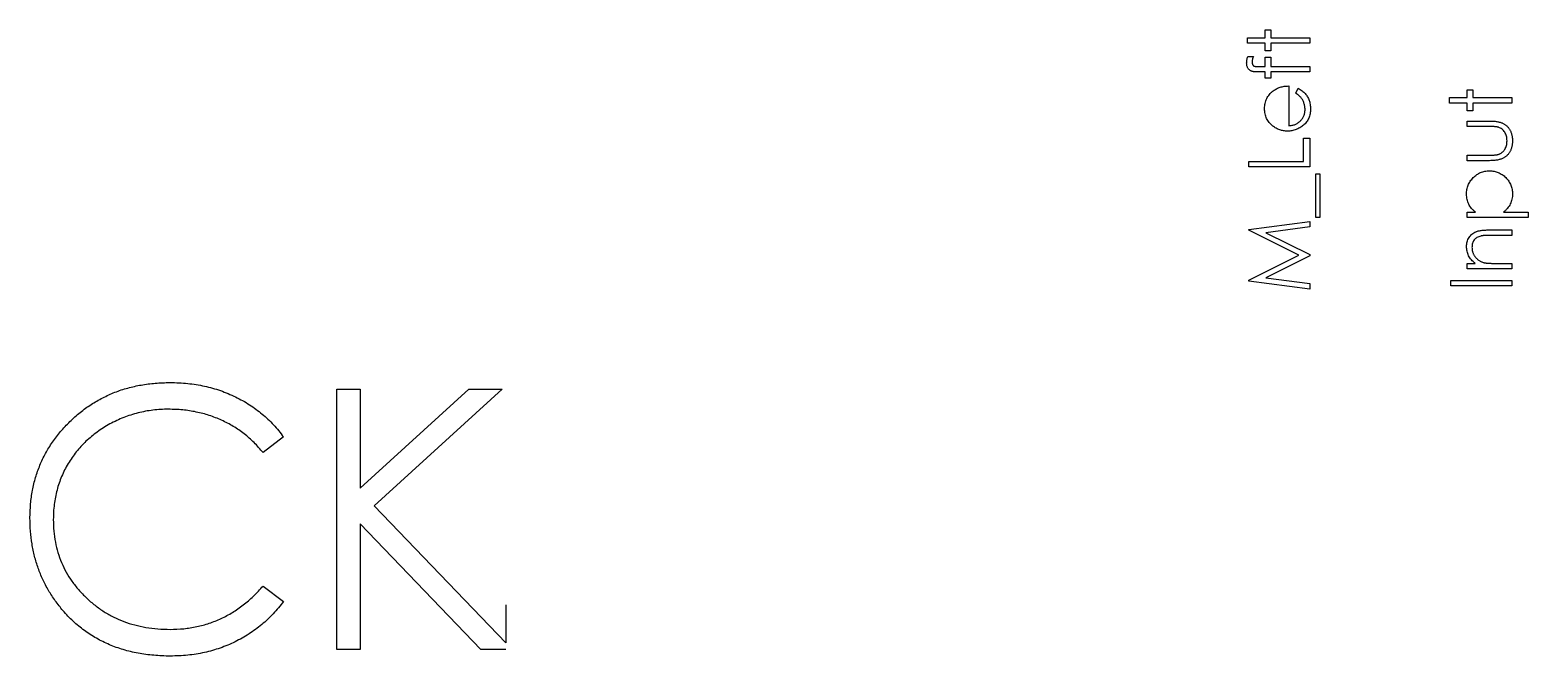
# Model space of a CAD drawing. Header units: millimetres. Extents: x -216 to 166, y 2 to 391.
# Drawn here: x -26.9 to 59.4, y 3.7 to 39.8 of the extents above; entities that cross this region are included whole.
import ezdxf

# ---------------------------------------------------------------- set-up
doc = ezdxf.new("R2010")
doc.units = ezdxf.units.MM

msp = doc.modelspace()

# ---------------------------------------------------------------- linework, layer by layer
at = {"color": 7, "linetype": 'Continuous', "lineweight": 25}
for p, q in [((44.285, 39.395), (44.285, 39.843)), ((44.285, 39.843), (44.599, 39.843)), ((44.599, 39.843), (44.599, 39.395)), ((43.253, 39.081), (43.253, 39.395)), ((43.253, 39.395), (44.285, 39.395)), ((44.285, 39.081), (43.253, 39.081)), ((44.285, 38.632), (44.285, 39.081)), ((44.599, 39.395), (46.843, 39.395)), ((46.843, 39.081), (44.599, 39.081)), ((44.599, 39.081), (44.599, 38.632)), ((46.843, 39.395), (46.843, 39.081)), ((43.274, 38.318), (43.601, 38.318)), ((44.599, 38.632), (44.285, 38.632)), ((44.285, 37.737), (44.285, 38.273)), ((44.285, 38.273), (44.599, 38.273)), ((44.599, 38.273), (44.599, 37.736)), ((44.285, 37.42), (43.876, 37.42)), ((43.93, 37.737), (44.285, 37.737)), ((44.285, 37.061), (44.285, 37.42)), ((44.599, 37.736), (46.843, 37.734)), ((46.843, 37.42), (44.599, 37.42)), ((44.599, 37.42), (44.599, 37.061)), ((46.843, 37.734), (46.843, 37.42)), ((44.599, 37.061), (44.285, 37.061)), ((45.631, 36.613), (45.631, 34.324)), ((46.035, 36.199), (46.181, 36.478)), ((55.928, 35.94), (55.928, 36.388)), ((55.928, 36.388), (56.242, 36.388)), ((56.242, 36.388), (56.242, 35.94)), ((54.896, 35.625), (54.896, 35.94)), ((54.896, 35.94), (55.928, 35.94)), ((55.928, 35.625), (54.896, 35.625)), ((55.928, 35.177), (55.928, 35.625)), ((56.242, 35.94), (58.486, 35.94)), ((58.486, 35.625), (56.242, 35.625)), ((56.242, 35.625), (56.242, 35.177)), ((58.486, 35.94), (58.486, 35.625)), ((56.242, 35.177), (55.928, 35.177)), ((55.928, 34.279), (55.928, 34.593)), ((55.928, 34.593), (57.173, 34.593)), ((57.115, 34.279), (55.928, 34.279)), ((46.484, 32.26), (46.484, 33.606)), ((46.484, 33.606), (46.843, 33.606)), ((46.843, 33.606), (46.843, 31.946)), ((43.343, 31.946), (43.343, 32.26)), ((43.343, 32.26), (46.484, 32.26)), ((55.928, 32.305), (55.928, 32.619)), ((55.928, 32.619), (57.115, 32.619)), ((57.15, 32.305), (55.928, 32.305)), ((46.843, 31.946), (43.343, 31.946)), ((47.202, 29.029), (47.202, 31.542)), ((47.202, 31.542), (47.426, 31.542)), ((47.426, 31.542), (47.426, 29.029)), ((43.343, 28.34), (46.843, 28.805)), ((46.843, 28.805), (46.843, 28.489)), ((47.426, 29.029), (47.202, 29.029)), ((55.928, 29.029), (55.928, 29.343)), ((55.928, 29.343), (56.401, 29.343)), ((59.428, 29.029), (55.928, 29.029)), ((58.022, 29.343), (59.428, 29.343)), ((59.428, 29.343), (59.428, 29.029)), ((43.343, 28.294), (43.343, 28.34)), ((46.214, 26.853), (43.343, 28.294)), ((46.843, 28.489), (44.324, 28.154)), ((44.324, 28.154), (46.843, 26.891)), ((57.18, 28.311), (58.486, 28.311)), ((58.486, 27.997), (57.283, 27.997)), ((58.486, 28.311), (58.486, 27.997)), ((43.343, 25.408), (46.214, 26.853)), ((46.843, 26.82), (44.319, 25.552)), ((46.843, 26.891), (46.843, 26.82)), ((55.928, 26.068), (55.928, 26.382)), ((55.928, 26.382), (56.39, 26.382)), ((58.486, 26.068), (55.928, 26.068)), ((57.561, 26.382), (58.486, 26.382)), ((58.486, 26.382), (58.486, 26.068)), ((43.343, 25.363), (43.343, 25.408)), ((46.843, 24.901), (43.343, 25.363)), ((44.319, 25.552), (46.843, 25.217)), ((46.843, 25.217), (46.843, 24.901)), ((54.986, 25.081), (54.986, 25.395)), ((54.986, 25.395), (58.486, 25.395)), ((58.486, 25.081), (54.986, 25.081)), ((58.486, 25.395), (58.486, 25.081)), ((-9.23, 4.127), (-9.23, 19.127)), ((-9.23, 19.127), (-7.884, 19.127)), ((-7.884, 19.127), (-7.884, 13.415)), ((-7.884, 13.415), (-1.631, 19.127)), ((0.289, 19.127), (-7.082, 12.396)), ((-1.631, 19.127), (0.289, 19.127)), ((-12.307, 16.375), (-13.485, 15.473)), ((-7.082, 12.396), (0.5, 4.508)), ((-0.928, 4.127), (-7.884, 11.366)), ((-7.884, 11.366), (-7.884, 4.127)), ((-13.485, 7.781), (-12.307, 6.889)), ((0.5, 6.7), (0.5, 4.508)), ((-7.884, 4.127), (-9.23, 4.127)), ((0.5, 4.127), (-0.928, 4.127))]:
    msp.add_line(p, q, dxfattribs=at)
for points, knots in [([(43.208, 37.935), (43.209, 37.963), (43.211, 38.022), (43.225, 38.114), (43.245, 38.214), (43.264, 38.282), (43.274, 38.318)], [0, 0, 0, 0, 0.21621, 0.454159, 0.714962, 1, 1, 1, 1]), ([(43.601, 38.318), (43.589, 38.288), (43.566, 38.232), (43.541, 38.148), (43.525, 38.072), (43.523, 38.023), (43.522, 37.999)], [0, 0, 0, 0, 0.291371, 0.553028, 0.789011, 1, 1, 1, 1]), ([(43.522, 37.999), (43.523, 37.984), (43.524, 37.953), (43.53, 37.91), (43.544, 37.871), (43.561, 37.836), (43.582, 37.807), (43.603, 37.782), (43.628, 37.764), (43.65, 37.754), (43.671, 37.748), (43.692, 37.746), (43.719, 37.742), (43.751, 37.741), (43.788, 37.738), (43.831, 37.738), (43.878, 37.736), (43.912, 37.736), (43.93, 37.737)], [0, 0, 0, 0, 0.082, 0.158724, 0.229424, 0.29772, 0.360776, 0.416988, 0.468546, 0.516675, 0.544534, 0.58151, 0.628334, 0.684652, 0.749506, 0.822818, 0.907151, 1, 1, 1, 1]), ([(43.876, 37.42), (43.853, 37.42), (43.81, 37.42), (43.747, 37.424), (43.689, 37.427), (43.636, 37.433), (43.589, 37.439), (43.546, 37.448), (43.508, 37.458), (43.465, 37.474), (43.417, 37.499), (43.365, 37.538), (43.319, 37.586), (43.279, 37.641), (43.248, 37.706), (43.224, 37.776), (43.211, 37.854), (43.209, 37.907), (43.208, 37.935)], [0, 0, 0, 0, 0.069765, 0.133837, 0.193637, 0.247882, 0.297313, 0.342168, 0.381592, 0.417537, 0.483156, 0.54889, 0.616025, 0.68667, 0.759681, 0.835414, 0.914987, 1, 1, 1, 1]), ([(44.24, 35.304), (44.241, 35.357), (44.244, 35.46), (44.269, 35.61), (44.307, 35.752), (44.364, 35.885), (44.434, 36.011), (44.522, 36.128), (44.625, 36.238), (44.703, 36.302), (44.743, 36.334)], [0, 0, 0, 0, 0.132049, 0.259049, 0.381904, 0.502516, 0.622728, 0.744726, 0.870101, 1, 1, 1, 1]), ([(44.743, 36.334), (44.774, 36.356), (44.834, 36.4), (44.932, 36.456), (45.035, 36.504), (45.144, 36.542), (45.257, 36.573), (45.377, 36.596), (45.502, 36.609), (45.588, 36.611), (45.631, 36.613)], [0, 0, 0, 0, 0.118522, 0.236255, 0.356174, 0.47725, 0.60154, 0.729618, 0.862158, 1, 1, 1, 1]), ([(46.181, 36.478), (46.221, 36.456), (46.298, 36.412), (46.403, 36.338), (46.497, 36.26), (46.579, 36.175), (46.651, 36.086), (46.713, 35.991), (46.767, 35.89), (46.81, 35.784), (46.845, 35.672), (46.87, 35.553), (46.885, 35.427), (46.887, 35.341), (46.887, 35.297)], [0, 0, 0, 0, 0.093384, 0.181689, 0.265546, 0.346039, 0.424597, 0.501912, 0.580013, 0.658291, 0.738533, 0.821867, 0.908787, 1, 1, 1, 1]), ([(46.573, 35.257), (46.573, 35.289), (46.572, 35.351), (46.56, 35.444), (46.541, 35.535), (46.514, 35.624), (46.483, 35.709), (46.445, 35.789), (46.403, 35.862), (46.355, 35.93), (46.296, 35.996), (46.223, 36.062), (46.135, 36.131), (46.07, 36.176), (46.035, 36.199)], [0, 0, 0, 0, 0.082597, 0.163889, 0.245674, 0.327919, 0.408809, 0.485689, 0.559113, 0.630217, 0.705259, 0.79157, 0.88979, 1, 1, 1, 1]), ([(44.717, 34.305), (44.679, 34.336), (44.604, 34.398), (44.507, 34.505), (44.424, 34.618), (44.357, 34.74), (44.304, 34.87), (44.267, 35.008), (44.244, 35.153), (44.241, 35.253), (44.24, 35.304)], [0, 0, 0, 0, 0.128851, 0.253207, 0.374634, 0.495346, 0.616346, 0.739634, 0.866826, 1, 1, 1, 1]), ([(46.887, 35.297), (46.886, 35.247), (46.884, 35.152), (46.865, 35.012), (46.833, 34.881), (46.789, 34.757), (46.732, 34.643), (46.662, 34.536), (46.58, 34.437), (46.485, 34.349), (46.383, 34.27), (46.277, 34.2), (46.167, 34.142), (46.054, 34.094), (45.938, 34.056), (45.819, 34.029), (45.696, 34.014), (45.613, 34.011), (45.571, 34.01)], [0, 0, 0, 0, 0.071578, 0.139628, 0.204795, 0.268132, 0.32981, 0.391297, 0.453429, 0.516546, 0.579625, 0.641112, 0.701287, 0.760489, 0.819934, 0.878921, 0.938983, 1, 1, 1, 1]), ([(45.631, 34.324), (45.665, 34.326), (45.731, 34.329), (45.828, 34.343), (45.92, 34.365), (46.007, 34.396), (46.09, 34.434), (46.169, 34.481), (46.242, 34.536), (46.31, 34.598), (46.371, 34.666), (46.426, 34.739), (46.472, 34.816), (46.509, 34.896), (46.538, 34.981), (46.558, 35.07), (46.571, 35.162), (46.573, 35.225), (46.573, 35.257)], [0, 0, 0, 0, 0.068385, 0.134476, 0.198391, 0.260753, 0.321829, 0.383037, 0.444653, 0.507398, 0.569825, 0.630778, 0.690929, 0.750945, 0.811049, 0.872331, 0.935004, 1, 1, 1, 1]), ([(57.173, 34.593), (57.216, 34.593), (57.298, 34.592), (57.417, 34.587), (57.528, 34.577), (57.632, 34.563), (57.727, 34.546), (57.813, 34.524), (57.892, 34.498), (57.964, 34.469), (58.029, 34.434), (58.09, 34.397), (58.147, 34.355), (58.202, 34.31), (58.252, 34.26), (58.299, 34.207), (58.342, 34.149), (58.381, 34.087), (58.416, 34.022), (58.447, 33.952), (58.473, 33.879), (58.494, 33.801), (58.511, 33.719), (58.523, 33.633), (58.53, 33.544), (58.53, 33.483), (58.531, 33.451)], [0, 0, 0, 0, 0.062217, 0.120709, 0.175567, 0.226556, 0.273743, 0.317339, 0.357879, 0.395473, 0.431138, 0.466151, 0.501072, 0.535484, 0.569994, 0.604816, 0.639941, 0.675791, 0.712081, 0.749315, 0.787578, 0.826765, 0.867814, 0.91015, 0.953934, 1, 1, 1, 1]), ([(45.571, 34.01), (45.531, 34.011), (45.454, 34.013), (45.338, 34.026), (45.226, 34.05), (45.117, 34.082), (45.012, 34.124), (44.91, 34.174), (44.811, 34.235), (44.748, 34.281), (44.717, 34.305)], [0, 0, 0, 0, 0.128045, 0.253768, 0.377428, 0.500551, 0.623296, 0.746578, 0.872348, 1, 1, 1, 1]), ([(57.738, 34.227), (57.724, 34.232), (57.693, 34.241), (57.641, 34.251), (57.578, 34.26), (57.505, 34.267), (57.422, 34.273), (57.328, 34.276), (57.225, 34.279), (57.152, 34.279), (57.115, 34.279)], [0, 0, 0, 0, 0.069693, 0.154074, 0.254591, 0.371465, 0.504755, 0.653494, 0.818953, 1, 1, 1, 1]), ([(58.217, 33.454), (58.215, 33.501), (58.212, 33.592), (58.187, 33.722), (58.146, 33.841), (58.088, 33.948), (58.017, 34.042), (57.934, 34.12), (57.842, 34.185), (57.773, 34.213), (57.738, 34.227)], [0, 0, 0, 0, 0.1446324, 0.279837, 0.4083713, 0.5330429, 0.6535963, 0.7700157, 0.8843395, 1, 1, 1, 1]), ([(58.531, 33.451), (58.53, 33.42), (58.53, 33.359), (58.523, 33.269), (58.511, 33.183), (58.494, 33.102), (58.473, 33.023), (58.447, 32.949), (58.416, 32.879), (58.381, 32.813), (58.342, 32.751), (58.298, 32.693), (58.252, 32.639), (58.201, 32.589), (58.146, 32.543), (58.088, 32.502), (58.026, 32.464), (57.96, 32.429), (57.887, 32.4), (57.807, 32.374), (57.718, 32.353), (57.621, 32.335), (57.515, 32.321), (57.401, 32.312), (57.279, 32.306), (57.194, 32.305), (57.15, 32.305)], [0, 0, 0, 0, 0.045157, 0.088737, 0.130549, 0.17109, 0.210119, 0.247908, 0.284992, 0.321132, 0.356538, 0.391704, 0.426128, 0.460451, 0.494916, 0.529482, 0.564528, 0.600052, 0.637495, 0.678178, 0.722552, 0.770157, 0.82186, 0.877053, 0.936517, 1, 1, 1, 1]), ([(57.713, 32.669), (57.732, 32.676), (57.769, 32.689), (57.824, 32.713), (57.874, 32.743), (57.922, 32.776), (57.967, 32.814), (58.008, 32.856), (58.048, 32.902), (58.094, 32.97), (58.144, 33.062), (58.187, 33.184), (58.212, 33.316), (58.215, 33.407), (58.217, 33.454)], [0, 0, 0, 0, 0.060487, 0.119716, 0.178086, 0.235971, 0.29461, 0.353536, 0.413161, 0.474545, 0.599234, 0.727029, 0.859695, 1, 1, 1, 1]), ([(57.115, 32.619), (57.149, 32.619), (57.216, 32.619), (57.312, 32.621), (57.399, 32.626), (57.478, 32.631), (57.549, 32.638), (57.611, 32.646), (57.665, 32.656), (57.697, 32.665), (57.713, 32.669)], [0, 0, 0, 0, 0.173617, 0.33212, 0.477936, 0.609932, 0.727032, 0.831671, 0.921715, 1, 1, 1, 1]), ([(55.883, 30.377), (55.885, 30.422), (55.887, 30.512), (55.905, 30.644), (55.935, 30.771), (55.978, 30.893), (56.032, 31.01), (56.1, 31.121), (56.178, 31.228), (56.268, 31.328), (56.366, 31.42), (56.471, 31.5), (56.58, 31.569), (56.695, 31.625), (56.814, 31.668), (56.938, 31.699), (57.068, 31.718), (57.156, 31.72), (57.2, 31.722)], [0, 0, 0, 0, 0.065081, 0.128636, 0.190653, 0.252125, 0.313446, 0.375227, 0.438498, 0.503285, 0.56801, 0.630879, 0.692154, 0.752552, 0.813191, 0.873985, 0.936258, 1, 1, 1, 1]), ([(57.2, 31.722), (57.245, 31.72), (57.335, 31.718), (57.466, 31.699), (57.593, 31.669), (57.714, 31.626), (57.83, 31.571), (57.941, 31.503), (58.046, 31.423), (58.144, 31.332), (58.235, 31.233), (58.314, 31.127), (58.381, 31.016), (58.436, 30.9), (58.478, 30.779), (58.508, 30.652), (58.527, 30.521), (58.53, 30.432), (58.531, 30.387)], [0, 0, 0, 0, 0.064921, 0.128034, 0.189574, 0.25058, 0.311733, 0.37325, 0.435763, 0.500346, 0.564949, 0.627528, 0.689157, 0.749865, 0.81076, 0.8723, 0.935413, 1, 1, 1, 1]), ([(56.401, 29.343), (56.359, 29.377), (56.276, 29.442), (56.167, 29.553), (56.077, 29.672), (56.004, 29.798), (55.951, 29.933), (55.911, 30.074), (55.888, 30.223), (55.885, 30.325), (55.883, 30.377)], [0, 0, 0, 0, 0.134924, 0.26303, 0.385707, 0.505717, 0.625137, 0.74612, 0.870524, 1, 1, 1, 1]), ([(58.531, 30.387), (58.529, 30.336), (58.527, 30.236), (58.502, 30.088), (58.462, 29.947), (58.406, 29.813), (58.333, 29.685), (58.245, 29.564), (58.141, 29.448), (58.063, 29.379), (58.022, 29.343)], [0, 0, 0, 0, 0.126833, 0.250437, 0.371271, 0.492148, 0.613426, 0.738014, 0.866141, 1, 1, 1, 1]), ([(55.883, 27.355), (55.885, 27.402), (55.888, 27.495), (55.917, 27.63), (55.961, 27.756), (56.025, 27.872), (56.103, 27.978), (56.195, 28.07), (56.3, 28.146), (56.398, 28.198), (56.484, 28.231), (56.559, 28.253), (56.642, 28.27), (56.733, 28.286), (56.833, 28.297), (56.941, 28.305), (57.057, 28.311), (57.138, 28.311), (57.18, 28.311)], [0, 0, 0, 0, 0.07724, 0.151254, 0.223434, 0.295488, 0.366922, 0.437076, 0.506681, 0.578197, 0.616607, 0.658384, 0.704491, 0.754803, 0.809332, 0.868275, 0.932073, 1, 1, 1, 1]), ([(56.701, 27.96), (56.661, 27.949), (56.585, 27.929), (56.482, 27.878), (56.393, 27.815), (56.321, 27.737), (56.264, 27.646), (56.226, 27.541), (56.201, 27.425), (56.199, 27.343), (56.197, 27.3)], [0, 0, 0, 0, 0.135529, 0.260158, 0.378433, 0.493142, 0.609254, 0.729962, 0.859251, 1, 1, 1, 1]), ([(57.283, 27.997), (57.248, 27.997), (57.181, 27.997), (57.086, 27.995), (57, 27.993), (56.922, 27.989), (56.854, 27.983), (56.795, 27.977), (56.745, 27.97), (56.714, 27.963), (56.701, 27.96)], [0, 0, 0, 0, 0.17885, 0.34211, 0.489827, 0.622057, 0.740079, 0.841482, 0.928908, 1, 1, 1, 1]), ([(56.39, 26.382), (56.348, 26.415), (56.266, 26.48), (56.161, 26.589), (56.072, 26.703), (56.002, 26.823), (55.949, 26.949), (55.911, 27.079), (55.888, 27.216), (55.885, 27.308), (55.883, 27.355)], [0, 0, 0, 0, 0.140984, 0.273154, 0.398955, 0.519903, 0.63809, 0.756575, 0.876853, 1, 1, 1, 1]), ([(56.197, 27.3), (56.198, 27.275), (56.199, 27.225), (56.208, 27.151), (56.223, 27.079), (56.246, 27.009), (56.273, 26.941), (56.306, 26.874), (56.346, 26.811), (56.392, 26.749), (56.442, 26.692), (56.494, 26.639), (56.551, 26.591), (56.61, 26.548), (56.672, 26.511), (56.737, 26.478), (56.804, 26.451), (56.851, 26.437), (56.875, 26.43)], [0, 0, 0, 0, 0.063989, 0.126633, 0.188994, 0.250417, 0.312317, 0.374543, 0.43812, 0.502896, 0.567953, 0.630753, 0.69292, 0.754386, 0.815209, 0.876111, 0.938012, 1, 1, 1, 1]), ([(56.875, 26.43), (56.892, 26.426), (56.93, 26.418), (56.991, 26.408), (57.062, 26.4), (57.143, 26.393), (57.234, 26.389), (57.334, 26.384), (57.444, 26.382), (57.521, 26.382), (57.561, 26.382)], [0, 0, 0, 0, 0.076995, 0.167615, 0.271052, 0.38946, 0.520843, 0.666399, 0.826094, 1, 1, 1, 1]), ([(-26.923, 11.714), (-26.916, 11.984), (-26.903, 12.515), (-26.791, 13.294), (-26.612, 14.04), (-26.358, 14.753), (-26.035, 15.435), (-25.636, 16.081), (-25.166, 16.696), (-24.628, 17.27), (-24.039, 17.796), (-23.408, 18.258), (-22.736, 18.642), (-22.031, 18.964), (-21.287, 19.211), (-20.507, 19.384), (-19.691, 19.491), (-19.134, 19.505), (-18.852, 19.512)], [0, 0, 0, 0, 0.064558, 0.127014, 0.187955, 0.248014, 0.307748, 0.368235, 0.42947, 0.492743, 0.556258, 0.618217, 0.679655, 0.741246, 0.803415, 0.866815, 0.932328, 1, 1, 1, 1]), ([(-18.852, 19.512), (-18.679, 19.51), (-18.338, 19.506), (-17.833, 19.466), (-17.342, 19.399), (-16.864, 19.309), (-16.396, 19.196), (-15.943, 19.05), (-15.501, 18.883), (-15.073, 18.69), (-14.662, 18.474), (-14.268, 18.236), (-13.893, 17.978), (-13.535, 17.701), (-13.2, 17.399), (-12.879, 17.081), (-12.582, 16.738), (-12.399, 16.496), (-12.307, 16.375)], [0, 0, 0, 0, 0.0685475, 0.1356829, 0.201215, 0.2656822, 0.3292668, 0.3923954, 0.4550698, 0.5171269, 0.57879, 0.6397399, 0.7001915, 0.7598062, 0.8196283, 0.8793548, 0.9395116, 1, 1, 1, 1]), ([(-18.936, 17.973), (-19.086, 17.972), (-19.385, 17.968), (-19.83, 17.923), (-20.266, 17.859), (-20.693, 17.764), (-21.111, 17.644), (-21.523, 17.501), (-21.922, 17.324), (-22.315, 17.128), (-22.691, 16.906), (-23.047, 16.665), (-23.382, 16.406), (-23.695, 16.129), (-23.987, 15.835), (-24.256, 15.521), (-24.501, 15.187), (-24.727, 14.838), (-24.929, 14.476), (-25.099, 14.099), (-25.249, 13.713), (-25.367, 13.313), (-25.461, 12.904), (-25.526, 12.483), (-25.571, 12.052), (-25.575, 11.759), (-25.576, 11.612)], [0, 0, 0, 0, 0.043955, 0.087502, 0.130463, 0.172752, 0.215403, 0.25765, 0.300153, 0.343121, 0.385925, 0.427686, 0.468818, 0.509492, 0.549883, 0.58998, 0.630405, 0.670869, 0.711384, 0.751627, 0.791776, 0.832459, 0.873319, 0.914543, 0.956924, 1, 1, 1, 1]), ([(-13.485, 15.473), (-13.569, 15.573), (-13.736, 15.772), (-14.004, 16.052), (-14.284, 16.313), (-14.575, 16.559), (-14.883, 16.779), (-15.2, 16.986), (-15.53, 17.171), (-15.988, 17.396), (-16.586, 17.631), (-17.34, 17.828), (-18.126, 17.953), (-18.663, 17.966), (-18.936, 17.973)], [0, 0, 0, 0, 0.063163, 0.125475, 0.187121, 0.248294, 0.309295, 0.36985, 0.430973, 0.492456, 0.616148, 0.740844, 0.868183, 1, 1, 1, 1]), ([(-25.02, 6.366), (-25.172, 6.552), (-25.474, 6.923), (-25.86, 7.524), (-26.191, 8.152), (-26.458, 8.81), (-26.667, 9.496), (-26.812, 10.21), (-26.906, 10.953), (-26.917, 11.458), (-26.923, 11.714)], [0, 0, 0, 0, 0.1243285, 0.247156, 0.3687797, 0.4907339, 0.6136138, 0.7389576, 0.8673106, 1, 1, 1, 1]), ([(-25.576, 11.612), (-25.571, 11.39), (-25.56, 10.955), (-25.466, 10.318), (-25.322, 9.707), (-25.107, 9.127), (-24.842, 8.57), (-24.506, 8.046), (-24.118, 7.547), (-23.671, 7.085), (-23.181, 6.663), (-22.655, 6.291), (-22.094, 5.981), (-21.505, 5.723), (-20.884, 5.525), (-20.231, 5.385), (-19.547, 5.294), (-19.08, 5.285), (-18.843, 5.281)], [0, 0, 0, 0, 0.064323, 0.12629, 0.186726, 0.246146, 0.305576, 0.365429, 0.426326, 0.48884, 0.551725, 0.613919, 0.675484, 0.737334, 0.800229, 0.864502, 0.931041, 1, 1, 1, 1]), ([(-18.843, 5.281), (-18.581, 5.288), (-18.065, 5.302), (-17.309, 5.423), (-16.586, 5.619), (-15.895, 5.893), (-15.237, 6.249), (-14.613, 6.68), (-14.022, 7.191), (-13.666, 7.582), (-13.485, 7.781)], [0, 0, 0, 0, 0.128515, 0.252949, 0.374755, 0.49594, 0.617181, 0.740909, 0.867811, 1, 1, 1, 1]), ([(-18.834, 3.742), (-18.995, 3.744), (-19.314, 3.746), (-19.785, 3.782), (-20.243, 3.831), (-20.688, 3.905), (-21.122, 3.992), (-21.54, 4.109), (-21.947, 4.24), (-22.341, 4.394), (-22.722, 4.567), (-23.09, 4.764), (-23.445, 4.981), (-23.788, 5.214), (-24.117, 5.471), (-24.432, 5.748), (-24.737, 6.045), (-24.926, 6.258), (-25.02, 6.366)], [0, 0, 0, 0, 0.069663, 0.13775, 0.203917, 0.26878, 0.332414, 0.394754, 0.45618, 0.516996, 0.577396, 0.637198, 0.696999, 0.756756, 0.816554, 0.876948, 0.938132, 1, 1, 1, 1]), ([(-12.307, 6.889), (-12.402, 6.766), (-12.591, 6.522), (-12.897, 6.178), (-13.22, 5.855), (-13.561, 5.554), (-13.918, 5.271), (-14.295, 5.012), (-14.689, 4.775), (-15.097, 4.558), (-15.521, 4.366), (-15.958, 4.201), (-16.407, 4.059), (-16.868, 3.942), (-17.343, 3.851), (-17.829, 3.79), (-18.327, 3.748), (-18.663, 3.744), (-18.834, 3.742)], [0, 0, 0, 0, 0.061674, 0.123053, 0.183475, 0.243727, 0.304279, 0.364863, 0.425946, 0.487391, 0.54922, 0.611144, 0.673529, 0.736961, 0.800785, 0.866013, 0.932101, 1, 1, 1, 1])]:
    msp.add_open_spline(points, degree=3, knots=knots, dxfattribs=at)

doc.saveas('drawing.dxf')
